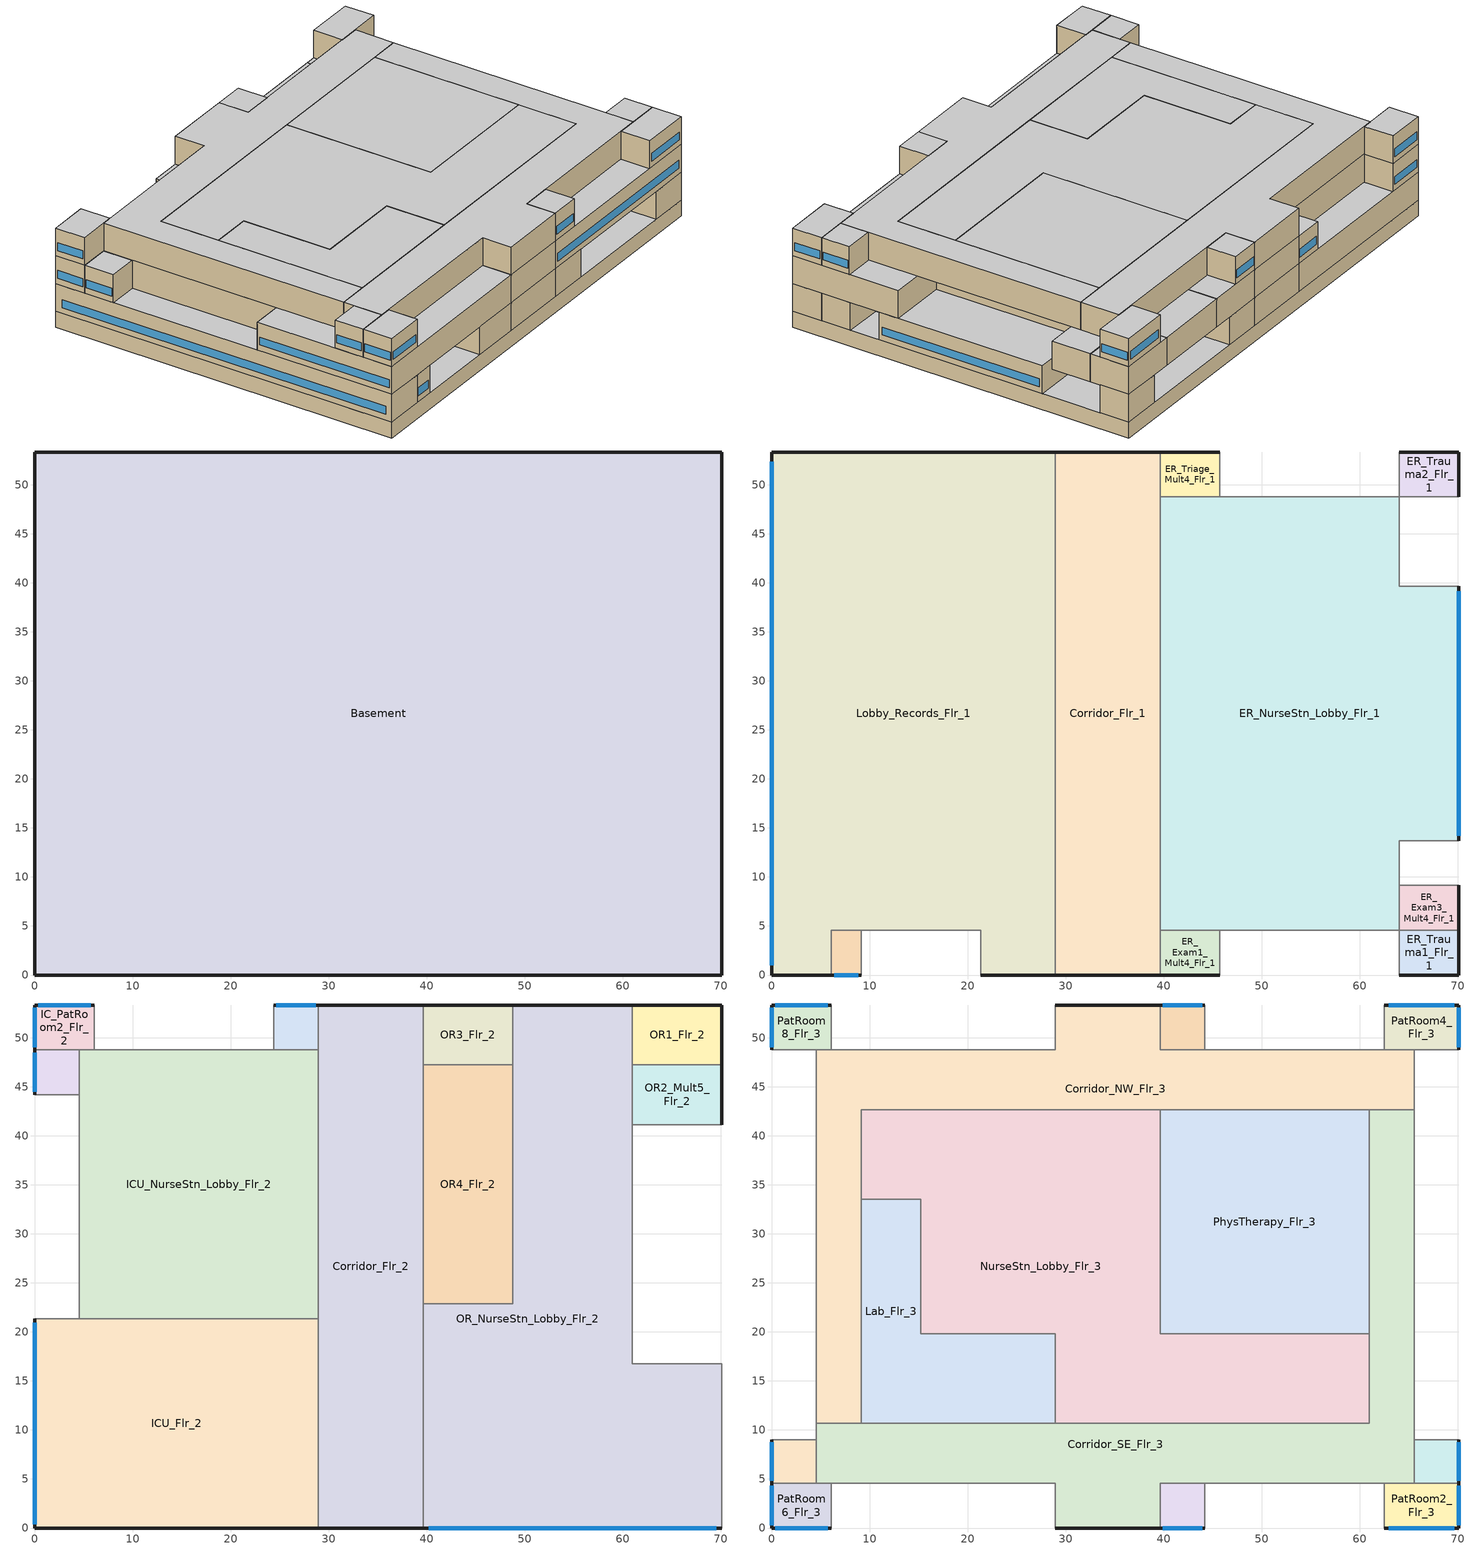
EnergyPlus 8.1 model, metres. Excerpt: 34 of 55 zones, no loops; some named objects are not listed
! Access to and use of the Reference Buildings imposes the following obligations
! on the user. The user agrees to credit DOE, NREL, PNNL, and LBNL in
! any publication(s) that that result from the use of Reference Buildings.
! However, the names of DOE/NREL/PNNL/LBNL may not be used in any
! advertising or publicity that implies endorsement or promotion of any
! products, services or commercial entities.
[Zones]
Basement
 floor ground (ext-slab): 70.1,53.34 70.1,0 0,0 0,53.34 z-2.44
 wall ground (Underground Wall Non-res): 70.1,0 70.1,53.34 0,53.34 0,0 70.1,0 z-2.44:0
 ceiling adiabatic (INT-FLOOR-UNDERSIDE): 0,0 70.1,0 70.1,53.34 0,53.34 z0
Corridor_Flr_1
 floor adiabatic (INT-FLOOR-TOPSIDE): 39.62,53.34 39.62,0 28.96,0 28.96,53.34 z0
 wall outside (Mass Non-res Ext Wall): 39.62,53.34 28.96,53.34 / 28.96,0 39.62,0 z0:4.27
 wall to Lobby_Records_Flr_1 (AIR-WALL): 28.96,53.34 28.96,15.24 z0:4.27
 wall to Lobby_Records_Flr_1 (int-walls): 28.96,15.24 28.96,0 z0:4.27
 wall adiabatic (int-walls): 39.62,0 39.62,53.34 z0:4.27
 ceiling adiabatic (INT-FLOOR-UNDERSIDE): 28.96,53.34 28.96,0 39.62,0 39.62,53.34 z4.27
ER_Exam1_Mult4_Flr_1
 floor adiabatic (INT-FLOOR-TOPSIDE): 45.72,4.57 45.72,0 39.62,0 39.62,4.57 z0
 wall outside (Mass Non-res Ext Wall): 39.62,0 45.72,0 z0:4.27
 wall adiabatic (int-walls): 45.72,0 45.72,4.57 39.62,4.57 39.62,0 z0:4.27
 ceiling adiabatic (INT-FLOOR-UNDERSIDE): 39.62,4.57 39.62,0 45.72,0 45.72,4.57 z4.27
ER_Trauma1_Flr_1
 floor adiabatic (INT-FLOOR-TOPSIDE): 70.1,4.57 70.1,0 64.01,0 64.01,4.57 z0
 wall outside (Mass Non-res Ext Wall): 64.01,0 70.1,0 70.1,4.57 z0:4.27
 wall adiabatic (int-walls): 70.1,4.57 64.01,4.57 64.01,0 z0:4.27
 ceiling adiabatic (INT-FLOOR-UNDERSIDE): 64.01,4.57 64.01,0 70.1,0 70.1,4.57 z4.27
ER_Exam3_Mult4_Flr_1
 floor adiabatic (INT-FLOOR-TOPSIDE): 70.1,9.14 70.1,4.57 64.01,4.57 64.01,9.14 z0
 wall outside (Mass Non-res Ext Wall): 70.1,4.57 70.1,9.14 z0:4.27
 wall adiabatic (int-walls): 70.1,9.14 64.01,9.14 64.01,4.57 70.1,4.57 z0:4.27
 ceiling adiabatic (INT-FLOOR-UNDERSIDE): 64.01,9.14 64.01,4.57 70.1,4.57 70.1,9.14 z4.27
ER_Trauma2_Flr_1
 floor adiabatic (INT-FLOOR-TOPSIDE): 70.1,53.34 70.1,48.77 64.01,48.77 64.01,53.34 z0
 wall outside (Mass Non-res Ext Wall): 70.1,48.77 70.1,53.34 64.01,53.34 z0:4.27
 wall adiabatic (int-walls): 64.01,53.34 64.01,48.77 70.1,48.77 z0:4.27
 ceiling adiabatic (INT-FLOOR-UNDERSIDE): 64.01,53.34 64.01,48.77 70.1,48.77 70.1,53.34 z4.27
ER_Triage_Mult4_Flr_1
 floor adiabatic (INT-FLOOR-TOPSIDE): 45.72,53.34 45.72,48.77 39.62,48.77 39.62,53.34 z0
 wall outside (Mass Non-res Ext Wall): 45.72,53.34 39.62,53.34 z0:4.27
 wall adiabatic (int-walls): 39.62,53.34 39.62,48.77 45.72,48.77 45.72,53.34 z0:4.27
 ceiling adiabatic (INT-FLOOR-UNDERSIDE): 39.62,53.34 39.62,48.77 45.72,48.77 45.72,53.34 z4.27
ER_NurseStn_Lobby_Flr_1
 floor adiabatic (INT-FLOOR-TOPSIDE): 39.62,4.57 39.62,48.77 64.01,48.77 64.01,39.62 70.1,39.62 70.1,13.72 64.01,13.72 64.01,4.57 z0
 wall outside (Mass Non-res Ext Wall): 70.1,13.72 70.1,39.62 z0:4.27
 wall adiabatic (int-walls): 70.1,39.62 64.01,39.62 64.01,48.77 39.62,48.77 39.62,4.57 64.01,4.57 64.01,13.72 70.1,13.72 z0:4.27
 window (Window Non-res Fixed): 70.1,14.2 70.1,39.14 z0.91:2.13
 ceiling adiabatic (INT-FLOOR-UNDERSIDE): 39.62,4.57 64.01,4.57 64.01,13.72 70.1,13.72 70.1,39.62 64.01,39.62 64.01,48.77 39.62,48.77 z4.27
Lobby_Records_Flr_1
 floor adiabatic (INT-FLOOR-TOPSIDE): 0,0 0,53.34 28.96,53.34 28.96,0 21.34,0 21.34,4.57 6.1,4.57 6.1,0 z0
 wall outside (Mass Non-res Ext Wall): 21.34,0 28.96,0 / 28.96,53.34 0,53.34 0,0 6.1,0 z0:4.27
 wall adiabatic (int-walls): 6.1,0 6.1,4.57 21.34,4.57 21.34,0 z0:4.27
 window (Window Non-res Fixed): 0,52.34 0,1 z0.91:2.13
 ceiling adiabatic (INT-FLOOR-UNDERSIDE): 0,0 6.1,0 6.1,4.57 21.34,4.57 21.34,0 28.96,0 28.96,53.34 0,53.34 z4.27
Office1_Mult4_Flr_1
 floor adiabatic (INT-FLOOR-TOPSIDE): 9.14,4.57 9.14,0 6.1,0 6.1,4.57 z0
 wall outside (Mass Non-res Ext Wall): 6.1,0 9.14,0 z0:4.27
 wall adiabatic (int-walls): 9.14,0 9.14,4.57 6.1,4.57 6.1,0 z0:4.27
 window (Window Non-res Fixed): 6.41,0 8.84,0 z0.91:2.13
 ceiling adiabatic (INT-FLOOR-UNDERSIDE): 6.1,4.57 6.1,0 9.14,0 9.14,4.57 z4.27
Corridor_Flr_2
 floor adiabatic (INT-FLOOR-TOPSIDE): 39.62,53.34 39.62,0 28.96,0 28.96,53.34 z4.27
 wall outside (Mass Non-res Ext Wall): 39.62,53.34 28.96,53.34 / 28.96,0 39.62,0 z4.27:8.54
 wall adiabatic (int-walls): 39.62,0 39.62,53.34 / 28.96,53.34 28.96,0 z4.27:8.54
 ceiling adiabatic (INT-FLOOR-UNDERSIDE): 28.96,53.34 28.96,0 39.62,0 39.62,53.34 z8.54
ICU_Flr_2
 floor adiabatic (INT-FLOOR-TOPSIDE): 28.96,21.34 28.96,0 0,0 0,21.34 z4.27
 wall outside (Mass Non-res Ext Wall): 0,21.34 0,0 28.96,0 z4.27:8.54
 wall adiabatic (int-walls): 28.96,0 28.96,21.34 0,21.34 z4.27:8.54
 window (Window Non-res Fixed): 0,20.94 0,0.4 z5.18:6.4
 ceiling adiabatic (INT-FLOOR-UNDERSIDE): 0,21.34 0,0 28.96,0 28.96,21.34 z8.54
ICU_NurseStn_Lobby_Flr_2
 floor adiabatic (INT-FLOOR-TOPSIDE): 4.57,21.34 4.57,48.77 28.96,48.77 28.96,21.34 z4.27
 wall adiabatic (int-walls): 28.96,21.34 28.96,48.77 4.57,48.77 4.57,21.34 28.96,21.34 z4.27:8.54
 ceiling adiabatic (INT-FLOOR-UNDERSIDE): 4.57,21.34 28.96,21.34 28.96,48.77 4.57,48.77 z8.54
IC_PatRoom1_Mult5_Flr_2
 floor adiabatic (INT-FLOOR-TOPSIDE): 28.96,53.34 28.96,48.77 24.38,48.77 24.38,53.34 z4.27
 wall outside (Mass Non-res Ext Wall): 28.96,53.34 24.38,53.34 z4.27:8.54
 wall adiabatic (int-walls): 24.38,53.34 24.38,48.77 28.96,48.77 28.96,53.34 z4.27:8.54
 window (Window Non-res Fixed): 28.68,53.34 24.66,53.34 z5.18:6.4
 ceiling adiabatic (INT-FLOOR-UNDERSIDE): 24.38,53.34 24.38,48.77 28.96,48.77 28.96,53.34 z8.54
IC_PatRoom2_Flr_2
 floor adiabatic (INT-FLOOR-TOPSIDE): 6.1,53.34 6.1,48.77 0,48.77 0,53.34 z4.27
 wall outside (Mass Non-res Ext Wall): 6.1,53.34 0,53.34 0,48.77 z4.27:8.54
 wall adiabatic (int-walls): 0,48.77 6.1,48.77 6.1,53.34 z4.27:8.54
 window (Window Non-res Fixed): 5.73,53.34 0.37,53.34 / 0,53.07 0,49.04 z5.18:6.4
 ceiling adiabatic (INT-FLOOR-UNDERSIDE): 0,53.34 0,48.77 6.1,48.77 6.1,53.34 z8.54
IC_PatRoom3_Mult6_Flr_2
 floor adiabatic (INT-FLOOR-TOPSIDE): 4.57,48.77 4.57,44.2 0,44.2 0,48.77 z4.27
 wall outside (Mass Non-res Ext Wall): 0,48.77 0,44.2 z4.27:8.54
 wall adiabatic (int-walls): 0,44.2 4.57,44.2 4.57,48.77 0,48.77 z4.27:8.54
 window (Window Non-res Fixed): 0,48.49 0,44.47 z5.18:6.4
 ceiling adiabatic (INT-FLOOR-UNDERSIDE): 0,48.77 0,44.2 4.57,44.2 4.57,48.77 z8.54
OR1_Flr_2
 floor adiabatic (INT-FLOOR-TOPSIDE): 70.1,53.34 70.1,47.24 60.96,47.24 60.96,53.34 z4.27
 wall outside (Mass Non-res Ext Wall): 70.1,47.24 70.1,53.34 60.96,53.34 z4.27:8.54
 wall adiabatic (int-walls): 60.96,53.34 60.96,47.24 70.1,47.24 z4.27:8.54
 ceiling adiabatic (INT-FLOOR-UNDERSIDE): 60.96,53.34 60.96,47.24 70.1,47.24 70.1,53.34 z8.54
OR2_Mult5_Flr_2
 floor adiabatic (INT-FLOOR-TOPSIDE): 70.1,47.24 70.1,41.15 60.96,41.15 60.96,47.24 z4.27
 wall outside (Mass Non-res Ext Wall): 70.1,41.15 70.1,47.24 z4.27:8.54
 wall adiabatic (int-walls): 70.1,47.24 60.96,47.24 60.96,41.15 70.1,41.15 z4.27:8.54
 ceiling adiabatic (INT-FLOOR-UNDERSIDE): 60.96,47.24 60.96,41.15 70.1,41.15 70.1,47.24 z8.54
OR3_Flr_2
 floor adiabatic (INT-FLOOR-TOPSIDE): 48.77,53.34 48.77,47.24 39.62,47.24 39.62,53.34 z4.27
 wall outside (Mass Non-res Ext Wall): 48.77,53.34 39.62,53.34 z4.27:8.54
 wall adiabatic (int-walls): 39.62,53.34 39.62,47.24 48.77,47.24 48.77,53.34 z4.27:8.54
 ceiling adiabatic (INT-FLOOR-UNDERSIDE): 39.62,53.34 39.62,47.24 48.77,47.24 48.77,53.34 z8.54
OR4_Flr_2
 floor adiabatic (INT-FLOOR-TOPSIDE): 48.77,47.24 48.77,22.86 39.62,22.86 39.62,47.24 z4.27
 wall adiabatic (int-walls): 48.77,22.86 48.77,47.24 39.62,47.24 39.62,22.86 48.77,22.86 z4.27:8.54
 ceiling adiabatic (INT-FLOOR-UNDERSIDE): 39.62,47.24 39.62,22.86 48.77,22.86 48.77,47.24 z8.54
OR_NurseStn_Lobby_Flr_2
 floor adiabatic (INT-FLOOR-TOPSIDE): 39.62,0 39.62,22.86 48.77,22.86 48.77,53.34 60.96,53.34 60.96,16.76 70.1,16.76 70.1,0 z4.27
 wall outside (Mass Non-res Ext Wall): 60.96,53.34 48.77,53.34 / 39.62,0 70.1,0 z4.27:8.54
 wall adiabatic (int-walls): 70.1,0 70.1,16.76 60.96,16.76 60.96,53.34 / 48.77,53.34 48.77,22.86 39.62,22.86 39.62,0 z4.27:8.54
 window (Window Non-res Fixed): 40.2,0 69.53,0 z5.18:6.4
 ceiling adiabatic (INT-FLOOR-UNDERSIDE): 39.62,0 70.1,0 70.1,16.76 60.96,16.76 60.96,53.34 48.77,53.34 48.77,22.86 39.62,22.86 z8.54
Corridor_NW_Flr_3
 floor adiabatic (INT-FLOOR-TOPSIDE): 4.57,10.67 4.57,48.77 28.96,48.77 28.96,53.34 39.62,53.34 39.62,48.77 65.53,48.77 65.53,42.67 9.14,42.67 9.14,10.67 z8.54
 wall outside (Mass Non-res Ext Wall): 39.62,53.34 28.96,53.34 z8.54:12.8
 wall to NurseStn_Lobby_Flr_3 (AIR-WALL): 9.14,33.58 9.14,42.67 39.62,42.67 z8.54:12.8
 wall adiabatic (int-walls): 28.96,53.34 28.96,48.77 4.57,48.77 4.57,10.67 / 65.53,42.67 65.53,48.77 39.62,48.77 39.62,53.34 z8.54:12.8
 wall to PhysTherapy_Flr_3 (int-walls): 39.62,42.67 60.96,42.67 z8.54:12.8
 wall to Lab_Flr_3 (int-walls): 9.14,10.67 9.14,33.58 z8.54:12.8
 wall to Corridor_SE_Flr_3 (AIR-WALL): 60.96,42.67 65.53,42.67 / 4.57,10.67 9.14,10.67 z8.54:12.8
 ceiling adiabatic (INT-FLOOR-UNDERSIDE): 4.57,10.67 9.14,10.67 9.14,42.67 65.53,42.67 65.53,48.77 39.62,48.77 39.62,53.34 28.96,53.34 28.96,48.77 4.57,48.77 z12.8
Corridor_SE_Flr_3
 floor adiabatic (INT-FLOOR-TOPSIDE): 4.57,4.57 4.57,10.67 60.96,10.67 60.96,42.67 65.53,42.67 65.53,4.57 39.62,4.57 39.62,0 28.96,0 28.96,4.57 z8.54
 wall outside (Mass Non-res Ext Wall): 28.96,0 39.62,0 z8.54:12.8
 wall adiabatic (int-walls): 39.62,0 39.62,4.57 65.53,4.57 65.53,42.67 / 4.57,10.67 4.57,4.57 28.96,4.57 28.96,0 z8.54:12.8
 wall to NurseStn_Lobby_Flr_3 (AIR-WALL): 60.96,19.81 60.96,10.67 28.96,10.67 z8.54:12.8
 wall to PhysTherapy_Flr_3 (int-walls): 60.96,42.67 60.96,19.81 z8.54:12.8
 wall to Lab_Flr_3 (int-walls): 28.96,10.67 9.14,10.67 z8.54:12.8
 ceiling adiabatic (INT-FLOOR-UNDERSIDE): 4.57,4.57 28.96,4.57 28.96,0 39.62,0 39.62,4.57 65.53,4.57 65.53,42.67 60.96,42.67 60.96,10.67 4.57,10.67 z12.8
Lab_Flr_3
 floor adiabatic (INT-FLOOR-TOPSIDE): 9.14,33.53 15.24,33.53 15.24,19.81 28.96,19.81 28.96,10.67 9.14,10.67 z8.54
 wall to NurseStn_Lobby_Flr_3 (int-walls): 28.96,10.67 28.96,19.81 15.24,19.81 15.24,33.53 9.14,33.53 z8.54:12.8
 ceiling adiabatic (INT-FLOOR-UNDERSIDE): 9.14,33.53 9.14,10.67 28.96,10.67 28.96,19.81 15.24,19.81 15.24,33.53 z12.8
NurseStn_Lobby_Flr_3
 floor adiabatic (INT-FLOOR-TOPSIDE): 9.14,42.67 39.62,42.67 39.62,19.81 60.96,19.81 60.96,10.67 28.96,10.67 28.96,19.81 15.24,19.81 15.24,33.53 9.14,33.53 z8.54
 wall to PhysTherapy_Flr_3 (int-walls): 60.96,19.81 39.62,19.81 39.62,42.67 z8.54:12.8
 ceiling adiabatic (INT-FLOOR-UNDERSIDE): 9.14,42.67 9.14,33.53 15.24,33.53 15.24,19.81 28.96,19.81 28.96,10.67 60.96,10.67 60.96,19.81 39.62,19.81 39.62,42.67 z12.8
PatRoom1_Mult10_Flr_3
 floor adiabatic (INT-FLOOR-TOPSIDE): 44.2,4.57 44.2,0 39.62,0 39.62,4.57 z8.54
 wall outside (Mass Non-res Ext Wall): 39.62,0 44.2,0 z8.54:12.8
 wall adiabatic (int-walls): 44.2,0 44.2,4.57 39.62,4.57 39.62,0 z8.54:12.8
 window (Window Res Fixed): 39.9,0 43.92,0 z9.45:10.67
 ceiling adiabatic (INT-FLOOR-UNDERSIDE): 39.62,4.57 39.62,0 44.2,0 44.2,4.57 z12.8
PatRoom2_Flr_3
 floor adiabatic (INT-FLOOR-TOPSIDE): 70.1,4.57 70.1,0 62.48,0 62.48,4.57 z8.54
 wall outside (Mass Non-res Ext Wall): 62.48,0 70.1,0 70.1,4.57 z8.54:12.8
 wall adiabatic (int-walls): 70.1,4.57 62.48,4.57 62.48,0 z8.54:12.8
 window (Window Res Fixed): 70.1,0.27 70.1,4.3 / 62.94,0 69.65,0 z9.45:10.67
 ceiling adiabatic (INT-FLOOR-UNDERSIDE): 62.48,4.57 62.48,0 70.1,0 70.1,4.57 z12.8
PatRoom3_Mult10_Flr_3
 floor adiabatic (INT-FLOOR-TOPSIDE): 70.1,8.99 70.1,4.57 65.53,4.57 65.53,8.99 z8.54
 wall outside (Mass Non-res Ext Wall): 70.1,4.57 70.1,8.99 z8.54:12.8
 wall adiabatic (int-walls): 70.1,8.99 65.53,8.99 65.53,4.57 70.1,4.57 z8.54:12.8
 window (Window Res Fixed): 70.1,4.84 70.1,8.73 z9.45:10.67
 ceiling adiabatic (INT-FLOOR-UNDERSIDE): 65.53,8.99 65.53,4.57 70.1,4.57 70.1,8.99 z12.8
PatRoom4_Flr_3
 floor adiabatic (INT-FLOOR-TOPSIDE): 70.1,53.34 70.1,48.77 62.48,48.77 62.48,53.34 z8.54
 wall outside (Mass Non-res Ext Wall): 70.1,48.77 70.1,53.34 62.48,53.34 z8.54:12.8
 wall adiabatic (int-walls): 62.48,53.34 62.48,48.77 70.1,48.77 z8.54:12.8
 window (Window Res Fixed): 70.1,49.04 70.1,53.07 / 69.65,53.34 62.94,53.34 z9.45:10.67
 ceiling adiabatic (INT-FLOOR-UNDERSIDE): 62.48,53.34 62.48,48.77 70.1,48.77 70.1,53.34 z12.8
PatRoom5_Mult10_Flr_3
 floor adiabatic (INT-FLOOR-TOPSIDE): 44.2,53.34 44.2,48.77 39.62,48.77 39.62,53.34 z8.54
 wall outside (Mass Non-res Ext Wall): 44.2,53.34 39.62,53.34 z8.54:12.8
 wall adiabatic (int-walls): 39.62,53.34 39.62,48.77 44.2,48.77 44.2,53.34 z8.54:12.8
 window (Window Res Fixed): 43.92,53.34 39.9,53.34 z9.45:10.67
 ceiling adiabatic (INT-FLOOR-UNDERSIDE): 39.62,53.34 39.62,48.77 44.2,48.77 44.2,53.34 z12.8
PatRoom6_Flr_3
 floor adiabatic (INT-FLOOR-TOPSIDE): 6.1,4.57 6.1,0 0,0 0,4.57 z8.54
 wall outside (Mass Non-res Ext Wall): 0,4.57 0,0 6.1,0 z8.54:12.8
 wall adiabatic (int-walls): 6.1,0 6.1,4.57 0,4.57 z8.54:12.8
 window (Window Res Fixed): 0.37,0 5.73,0 / 0,4.3 0,0.27 z9.45:10.67
 ceiling adiabatic (INT-FLOOR-UNDERSIDE): 0,4.57 0,0 6.1,0 6.1,4.57 z12.8
PatRoom7_Mult10_Flr_3
 floor adiabatic (INT-FLOOR-TOPSIDE): 4.57,8.99 4.57,4.57 0,4.57 0,8.99 z8.54
 wall outside (Mass Non-res Ext Wall): 0,8.99 0,4.57 z8.54:12.8
 wall adiabatic (int-walls): 0,4.57 4.57,4.57 4.57,8.99 0,8.99 z8.54:12.8
 window (Window Res Fixed): 0,8.73 0,4.84 z9.45:10.67
 ceiling adiabatic (INT-FLOOR-UNDERSIDE): 0,8.99 0,4.57 4.57,4.57 4.57,8.99 z12.8
PatRoom8_Flr_3
 floor adiabatic (INT-FLOOR-TOPSIDE): 6.1,53.34 6.1,48.77 0,48.77 0,53.34 z8.54
 wall outside (Mass Non-res Ext Wall): 6.1,53.34 0,53.34 0,48.77 z8.54:12.8
 wall adiabatic (int-walls): 0,48.77 6.1,48.77 6.1,53.34 z8.54:12.8
 window (Window Res Fixed): 5.73,53.34 0.37,53.34 / 0,53.07 0,49.04 z9.45:10.67
 ceiling adiabatic (INT-FLOOR-UNDERSIDE): 0,53.34 0,48.77 6.1,48.77 6.1,53.34 z12.8
PhysTherapy_Flr_3
 floor adiabatic (INT-FLOOR-TOPSIDE): 60.96,42.67 60.96,19.81 39.62,19.81 39.62,42.67 z8.54
 ceiling adiabatic (INT-FLOOR-UNDERSIDE): 39.62,42.67 39.62,19.81 60.96,19.81 60.96,42.67 z12.8
[Building]
Ref Bldg Hospital New2004_v1.3_5.0: North Axis {deg}=0; Terrain=City; Loads Convergence Tolerance Value=0.04; Temperature Convergence Tolerance Value {deltaC}=0.2; Solar Distribution=FullInteriorAndExterior; Maximum Number of Warmup Days=25; Minimum Number of Warmup Days=6
[Site:Location]
USA IL-CHICAGO-OHARE: Latitude {deg}=41.77; Longitude {deg}=-87.75; Time Zone {hr}=-6; Elevation {m}=190
[SizingPeriod:DesignDay] Day of Month=21; Humidity Condition Type=Wetbulb; Barometric Pressure {Pa}=99063; Rain Indicator=No; Snow Indicator=No; Daylight Saving Time Indicator=No; Solar Model Indicator=ASHRAEClearSky
Name | Month | Day Type | Maximum Dry-Bulb Temperature {C} | Daily Dry-Bulb Temperature Range {deltaC} | Wetbulb or DewPoint at Maximum Dry-Bulb {C} | Wind Speed {m/s} | Wind Direction {deg} | Sky Clearness
CHICAGO Ann Htg 99.6% Condns DB | 1 | WinterDesignDay | -20.6 | 0 | -20.6 | 4.9 | 270 | 0
CHICAGO Ann Clg .4% Condns WB=>MDB | 7 | SummerDesignDay | 31.2 | 10.7 | 25.5 | 5.3 | 230 | 1
[Site:WaterMainsTemperature]
Calculation Method=CORRELATION; Annual Average Outdoor Air Temperature {C}=9.69; Maximum Difference In Monthly Average Outdoor Air Temperatures {deltaC}=28.1
[Site:GroundTemperature:BuildingSurface]
19.527, 19.502, 19.536, 19.598, 20.002, 21.64, 22.225, 22.375, 21.449, 20.121, 19.802, 19.633
[Construction]
Mass Non-res Ext Wall: 1IN Stucco, 8IN Concrete HW, Mass NonRes Wall Insulation, 1/2IN Gypsum
ext-slab: HW CONCRETE
int-walls: 1/2IN Gypsum, 1/2IN Gypsum
INT-FLOOR-TOPSIDE: MAT-CC05 4 HW CONCRETE, CP02 CARPET PAD
INT-FLOOR-UNDERSIDE: CP02 CARPET PAD, MAT-CC05 4 HW CONCRETE
Underground Wall Non-res: 8IN Concrete HW, UGWall NonRes Insulation
Window Non-res Fixed: NonRes Fixed Assembly Window
Window Res Fixed: Res Fixed Assembly Window
AIR-WALL: MAT-AIR-WALL
InteriorFurnishings: Std Wood 6inch
[Material] Thermal Absorptance=0.9
Name | Roughness | Thickness {m} | Conductivity {W/m-K} | Density {kg/m3} | Specific Heat {J/kg-K} | Solar Absorptance | Visible Absorptance
Mass NonRes Wall Insulation | MediumRough | 0.0495495 | 0.049 | 265 | 836.8 | 0.7 | 0.7
UGWall NonRes Insulation | MediumRough | 0.0001 | 0.049 | 265 | 836.8 | 0.7 | 0.7
Std Wood 6inch | MediumSmooth | 0.15 | 0.12 | 540 | 1210 | 0.7 | 0.7
1/2IN Gypsum | Smooth | 0.0127 | 0.16 | 784.9 | 830 | 0.92 | 0.92
1IN Stucco | Smooth | 0.0253 | 0.6918 | 1858 | 837 | 0.92 | 0.92
8IN CONCRETE HW | Rough | 0.2032 | 1.311 | 2240 | 836.8 | 0.7 | 0.7
HW CONCRETE; MAT-CC05 4 HW CONCRETE | Rough | 0.1016 | 1.311 | 2240 | 836.8 | 0.7 | 0.7
[WindowMaterial:SimpleGlazingSystem] U-Factor {W/m2-K}=3.23646; Solar Heat Gain Coefficient=0.39
NonRes Fixed Assembly Window; Res Fixed Assembly Window
[Material:NoMass] Thermal Absorptance=0.9; Solar Absorptance=0.7
Name | Roughness | Thermal Resistance {m2-K/W} | Visible Absorptance
CP02 CARPET PAD | VeryRough | 0.2165 | 0.8
MAT-AIR-WALL | Rough | 0.207949
[Zone] Type=1; Floor Area {m2}=autocalculate; Part of Total Floor Area=Yes
Name | Multiplier
Basement; Corridor_Flr_1; Corridor_Flr_2; Corridor_NW_Flr_3; Corridor_SE_Flr_3; ER_NurseStn_Lobby_Flr_1; ER_Trauma1_Flr_1; ER_Trauma2_Flr_1; ICU_Flr_2; ICU_NurseStn_Lobby_Flr_2; IC_PatRoom2_Flr_2; Lab_Flr_3; Lobby_Records_Flr_1; NurseStn_Lobby_Flr_3; OR1_Flr_2; OR3_Flr_2; OR4_Flr_2; OR_NurseStn_Lobby_Flr_2; PatRoom2_Flr_3; PatRoom4_Flr_3; PatRoom6_Flr_3; PatRoom8_Flr_3; PhysTherapy_Flr_3 | 1
ER_Exam1_Mult4_Flr_1; ER_Exam3_Mult4_Flr_1; ER_Triage_Mult4_Flr_1; Office1_Mult4_Flr_1 | 4
IC_PatRoom1_Mult5_Flr_2; OR2_Mult5_Flr_2 | 5
IC_PatRoom3_Mult6_Flr_2 | 6
PatRoom1_Mult10_Flr_3; PatRoom3_Mult10_Flr_3; PatRoom5_Mult10_Flr_3; PatRoom7_Mult10_Flr_3 | 10
[People] Number of People Calculation Method=Area/Person; Fraction Radiant=0.3; Sensible Heat Fraction=AUTOCALCULATE; Activity Level Schedule=ACTIVITY_SCH; Enable ASHRAE 55 Comfort Warnings=No; Mean Radiant Temperature Calculation Type=ZoneAveraged; Work Efficiency Schedule=WORK_EFF_SCH; Clothing Insulation Calculation Method=ClothingInsulationSchedule; Clothing Insulation Schedule=CLOTHING_SCH; Air Velocity Schedule=AIR_VELO_SCH; Thermal Comfort Model 1 Type=FANGER
Name | Zone or ZoneList | Number of People Schedule | Zone Floor Area per Person {m2/person}
Basement People | Basement | ADMIN_OCC_SCH | 37.1747
Corridor_Flr_1 People | Corridor_Flr_1 | ADMIN_OCC_SCH | 92.5926
Corridor_Flr_2 People | Corridor_Flr_2 | ADMIN_OCC_SCH | 92.5926
Corridor_NW_Flr_3 People | Corridor_NW_Flr_3 | ADMIN_OCC_SCH | 92.5926
Corridor_SE_Flr_3 People | Corridor_SE_Flr_3 | ADMIN_OCC_SCH | 92.5926
ER_Exam1_Mult4_Flr_1 People | ER_Exam1_Mult4_Flr_1 | CRITICAL_OCC_SCH | 4.6512
ER_Exam3_Mult4_Flr_1 People | ER_Exam3_Mult4_Flr_1 | CRITICAL_OCC_SCH | 4.6512
ER_NurseStn_Lobby_Flr_1 People | ER_NurseStn_Lobby_Flr_1 | ADMIN_OCC_SCH | 69.9301
ER_Trauma1_Flr_1 People | ER_Trauma1_Flr_1 | CRITICAL_OCC_SCH | 4.6512
ER_Trauma2_Flr_1 People | ER_Trauma2_Flr_1 | CRITICAL_OCC_SCH | 4.6512
ER_Triage_Mult4_Flr_1 People | ER_Triage_Mult4_Flr_1 | CRITICAL_OCC_SCH | 4.6512
ICU_Flr_2 People | ICU_Flr_2 | CRITICAL_OCC_SCH | 18.5874
ICU_NurseStn_Lobby_Flr_2 People | ICU_NurseStn_Lobby_Flr_2 | ADMIN_OCC_SCH | 69.9301
IC_PatRoom1_Mult5_Flr_2 People | IC_PatRoom1_Mult5_Flr_2 | CRITICAL_OCC_SCH | 18.5874
IC_PatRoom2_Flr_2 People | IC_PatRoom2_Flr_2 | CRITICAL_OCC_SCH | 18.5874
IC_PatRoom3_Mult6_Flr_2 People | IC_PatRoom3_Mult6_Flr_2 | CRITICAL_OCC_SCH | 18.5874
Lab_Flr_3 People | Lab_Flr_3 | ADMIN_OCC_SCH | 18.5874
Lobby_Records_Flr_1 People | Lobby_Records_Flr_1 | ADMIN_OCC_SCH | 69.9301
NurseStn_Lobby_Flr_3 People | NurseStn_Lobby_Flr_3 | ADMIN_OCC_SCH | 69.9301
OR1_Flr_2 People | OR1_Flr_2 | CRITICAL_OCC_SCH | 18.5874
OR2_Mult5_Flr_2 People | OR2_Mult5_Flr_2 | CRITICAL_OCC_SCH | 18.5874
OR3_Flr_2 People | OR3_Flr_2 | CRITICAL_OCC_SCH | 18.5874
OR4_Flr_2 People | OR4_Flr_2 | CRITICAL_OCC_SCH | 18.5874
OR_NurseStn_Lobby_Flr_2 People | OR_NurseStn_Lobby_Flr_2 | ADMIN_OCC_SCH | 69.9301
Office1_Mult4_Flr_1 People | Office1_Mult4_Flr_1 | ADMIN_OCC_SCH | 13.2802
PatRoom1_Mult10_Flr_3 People | PatRoom1_Mult10_Flr_3 | CRITICAL_OCC_SCH | 18.5874
PatRoom2_Flr_3 People | PatRoom2_Flr_3 | CRITICAL_OCC_SCH | 18.5874
PatRoom3_Mult10_Flr_3 People | PatRoom3_Mult10_Flr_3 | CRITICAL_OCC_SCH | 18.5874
PatRoom4_Flr_3 People | PatRoom4_Flr_3 | CRITICAL_OCC_SCH | 18.5874
PatRoom5_Mult10_Flr_3 People | PatRoom5_Mult10_Flr_3 | CRITICAL_OCC_SCH | 18.5874
PatRoom6_Flr_3 People | PatRoom6_Flr_3 | CRITICAL_OCC_SCH | 18.5874
PatRoom7_Mult10_Flr_3 People | PatRoom7_Mult10_Flr_3 | CRITICAL_OCC_SCH | 18.5874
PatRoom8_Flr_3 People | PatRoom8_Flr_3 | CRITICAL_OCC_SCH | 18.5874
PhysTherapy_Flr_3 People | PhysTherapy_Flr_3 | ADMIN_OCC_SCH | 18.5874
[Lights] Design Level Calculation Method=Watts/Area; Return Air Fraction=0; Fraction Radiant=0.7; Fraction Visible=0.2; Fraction Replaceable=1; Return Air Fraction Calculated from Plenum Temperature=No
Name | Zone or ZoneList | Schedule | Watts per Zone Floor Area {W/m2}
Basement_Lights | Basement | ADMIN_LIGHT_SCH | 11.84
Corridor_Flr_1_Lights | Corridor_Flr_1 | ADMIN_LIGHT_SCH | 10.76
Corridor_Flr_2_Lights | Corridor_Flr_2 | ADMIN_LIGHT_SCH | 10.76
Corridor_NW_Flr_3_Lights | Corridor_NW_Flr_3 | ADMIN_LIGHT_SCH | 10.76
Corridor_SE_Flr_3_Lights | Corridor_SE_Flr_3 | ADMIN_LIGHT_SCH | 10.76
ER_Exam1_Mult4_Flr_1_Lights | ER_Exam1_Mult4_Flr_1 | CRITICAL_LIGHT_SCH | 29.05
ER_Exam3_Mult4_Flr_1_Lights | ER_Exam3_Mult4_Flr_1 | CRITICAL_LIGHT_SCH | 29.05
ER_NurseStn_Lobby_Flr_1_Lights | ER_NurseStn_Lobby_Flr_1 | ADMIN_LIGHT_SCH | 12.05
ER_Trauma1_Flr_1_Lights | ER_Trauma1_Flr_1 | CRITICAL_LIGHT_SCH | 29.05
ER_Trauma2_Flr_1_Lights | ER_Trauma2_Flr_1 | CRITICAL_LIGHT_SCH | 29.05
ER_Triage_Mult4_Flr_1_Lights | ER_Triage_Mult4_Flr_1 | CRITICAL_LIGHT_SCH | 29.05
ICU_Flr_2_Lights | ICU_Flr_2 | CRITICAL_LIGHT_SCH | 8.61
ICU_NurseStn_Lobby_Flr_2_Lights | ICU_NurseStn_Lobby_Flr_2 | ADMIN_LIGHT_SCH | 12.05
IC_PatRoom1_Mult5_Flr_2_Lights | IC_PatRoom1_Mult5_Flr_2 | CRITICAL_LIGHT_SCH | 8.61
IC_PatRoom2_Flr_2_Lights | IC_PatRoom2_Flr_2 | CRITICAL_LIGHT_SCH | 8.61
IC_PatRoom3_Mult6_Flr_2_Lights | IC_PatRoom3_Mult6_Flr_2 | CRITICAL_LIGHT_SCH | 8.61
Lab_Flr_3_Lights | Lab_Flr_3 | ADMIN_LIGHT_SCH | 15.06
Lobby_Records_Flr_1_Lights | Lobby_Records_Flr_1 | ADMIN_LIGHT_SCH | 15.82
NurseStn_Lobby_Flr_3_Lights | NurseStn_Lobby_Flr_3 | ADMIN_LIGHT_SCH | 12.7
OR1_Flr_2_Lights | OR1_Flr_2 | CRITICAL_LIGHT_SCH | 23.67
OR2_Mult5_Flr_2_Lights | OR2_Mult5_Flr_2 | CRITICAL_LIGHT_SCH | 23.67
OR3_Flr_2_Lights | OR3_Flr_2 | CRITICAL_LIGHT_SCH | 23.67
OR4_Flr_2_Lights | OR4_Flr_2 | CRITICAL_LIGHT_SCH | 23.67
OR_NurseStn_Lobby_Flr_2_Lights | OR_NurseStn_Lobby_Flr_2 | ADMIN_LIGHT_SCH | 12.7
Office1_Mult4_Flr_1_Lights | Office1_Mult4_Flr_1 | ADMIN_LIGHT_SCH | 11.84
PatRoom1_Mult10_Flr_3_Lights | PatRoom1_Mult10_Flr_3 | CRITICAL_LIGHT_SCH | 7.53
PatRoom2_Flr_3_Lights | PatRoom2_Flr_3 | CRITICAL_LIGHT_SCH | 7.53
PatRoom3_Mult10_Flr_3_Lights | PatRoom3_Mult10_Flr_3 | CRITICAL_LIGHT_SCH | 7.53
PatRoom4_Flr_3_Lights | PatRoom4_Flr_3 | CRITICAL_LIGHT_SCH | 7.53
PatRoom5_Mult10_Flr_3_Lights | PatRoom5_Mult10_Flr_3 | CRITICAL_LIGHT_SCH | 7.53
PatRoom6_Flr_3_Lights | PatRoom6_Flr_3 | CRITICAL_LIGHT_SCH | 7.53
PatRoom7_Mult10_Flr_3_Lights | PatRoom7_Mult10_Flr_3 | CRITICAL_LIGHT_SCH | 7.53
PatRoom8_Flr_3_Lights | PatRoom8_Flr_3 | CRITICAL_LIGHT_SCH | 7.53
PhysTherapy_Flr_3_Lights | PhysTherapy_Flr_3 | ADMIN_LIGHT_SCH | 9.68
[ElectricEquipment] Design Level Calculation Method=Watts/Area; Fraction Latent=0; Fraction Radiant=0.5; Fraction Lost=0
Name | Zone or ZoneList | Schedule | Watts per Zone Floor Area {W/m2}
Basement_MiscPlug_Equip | Basement | ADMIN_EQUIP_SCH | 8.07
ER_Exam1_Mult4_Flr_1_MiscPlug_Equip | ER_Exam1_Mult4_Flr_1 | CRITICAL_EQUIP_SCH | 16.04
ER_Exam3_Mult4_Flr_1_MiscPlug_Equip | ER_Exam3_Mult4_Flr_1 | CRITICAL_EQUIP_SCH | 16.04
ER_NurseStn_Lobby_Flr_1_MiscPlug_Equip | ER_NurseStn_Lobby_Flr_1 | ADMIN_EQUIP_SCH | 14.63
ER_Trauma1_Flr_1_MiscPlug_Equip | ER_Trauma1_Flr_1 | CRITICAL_EQUIP_SCH | 43.04
ER_Trauma2_Flr_1_MiscPlug_Equip | ER_Trauma2_Flr_1 | CRITICAL_EQUIP_SCH | 43.04
ER_Triage_Mult4_Flr_1_MiscPlug_Equip | ER_Triage_Mult4_Flr_1 | CRITICAL_EQUIP_SCH | 29.05
ICU_Flr_2_MiscPlug_Equip | ICU_Flr_2 | CRITICAL_EQUIP_SCH | 32.28
ICU_NurseStn_Lobby_Flr_2_MiscPlug_Equip | ICU_NurseStn_Lobby_Flr_2 | ADMIN_EQUIP_SCH | 21.52
IC_PatRoom1_Mult5_Flr_2_MiscPlug_Equip | IC_PatRoom1_Mult5_Flr_2 | CRITICAL_EQUIP_SCH | 32.28
IC_PatRoom2_Flr_2_MiscPlug_Equip | IC_PatRoom2_Flr_2 | CRITICAL_EQUIP_SCH | 32.28
IC_PatRoom3_Mult6_Flr_2_MiscPlug_Equip | IC_PatRoom3_Mult6_Flr_2 | CRITICAL_EQUIP_SCH | 32.28
Lab_Flr_3_MiscPlug_Equip | Lab_Flr_3 | ADMIN_EQUIP_SCH | 43.04
Lobby_Records_Flr_1_MiscPlug_Equip | Lobby_Records_Flr_1 | ADMIN_EQUIP_SCH | 1.08
NurseStn_Lobby_Flr_3_MiscPlug_Equip | NurseStn_Lobby_Flr_3 | ADMIN_EQUIP_SCH | 11.19
OR1_Flr_2_MiscPlug_Equip | OR1_Flr_2 | CRITICAL_EQUIP_SCH | 43.04
OR2_Mult5_Flr_2_MiscPlug_Equip | OR2_Mult5_Flr_2 | CRITICAL_EQUIP_SCH | 43.04
OR3_Flr_2_MiscPlug_Equip | OR3_Flr_2 | CRITICAL_EQUIP_SCH | 43.04
OR4_Flr_2_MiscPlug_Equip | OR4_Flr_2 | CRITICAL_EQUIP_SCH | 43.04
OR_NurseStn_Lobby_Flr_2_MiscPlug_Equip | OR_NurseStn_Lobby_Flr_2 | ADMIN_EQUIP_SCH | 11.19
Office1_Mult4_Flr_1_MiscPlug_Equip | Office1_Mult4_Flr_1 | ADMIN_EQUIP_SCH | 10.76
PatRoom1_Mult10_Flr_3_MiscPlug_Equip | PatRoom1_Mult10_Flr_3 | CRITICAL_EQUIP_SCH | 21.52
PatRoom2_Flr_3_MiscPlug_Equip | PatRoom2_Flr_3 | CRITICAL_EQUIP_SCH | 21.52
PatRoom3_Mult10_Flr_3_MiscPlug_Equip | PatRoom3_Mult10_Flr_3 | CRITICAL_EQUIP_SCH | 21.52
PatRoom4_Flr_3_MiscPlug_Equip | PatRoom4_Flr_3 | CRITICAL_EQUIP_SCH | 21.52
PatRoom5_Mult10_Flr_3_MiscPlug_Equip | PatRoom5_Mult10_Flr_3 | CRITICAL_EQUIP_SCH | 21.52
PatRoom6_Flr_3_MiscPlug_Equip | PatRoom6_Flr_3 | CRITICAL_EQUIP_SCH | 21.52
PatRoom7_Mult10_Flr_3_MiscPlug_Equip | PatRoom7_Mult10_Flr_3 | CRITICAL_EQUIP_SCH | 21.52
PatRoom8_Flr_3_MiscPlug_Equip | PatRoom8_Flr_3 | CRITICAL_EQUIP_SCH | 21.52
PhysTherapy_Flr_3_MiscPlug_Equip | PhysTherapy_Flr_3 | ADMIN_EQUIP_SCH | 16.14
[Exterior:Lights]
Exterior Facade Lighting: Schedule=ALWAYS_ON; Design Level {W}=15409; Control Option=AstronomicalClock
[Exterior:FuelEquipment]
Elevators: Fuel Use Type=Electricity; Schedule=BLDG_ELEVATORS; Design Level {W}=162963
[ZoneInfiltration:DesignFlowRate] Schedule=INFIL_QUARTER_ON_SCH; Design Flow Rate Calculation Method=Flow/ExteriorWallArea; Flow per Exterior Surface Area {m3/s-m2}=0.000302; Constant Term Coefficient=1; Temperature Term Coefficient=0; Velocity Term Coefficient=0; Velocity Squared Term Coefficient=0
Name | Zone or ZoneList
Corridor_Flr_1_Infiltration | Corridor_Flr_1
Corridor_Flr_2_Infiltration | Corridor_Flr_2
Corridor_NW_Flr_3_Infiltration | Corridor_NW_Flr_3
Corridor_SE_Flr_3_Infiltration | Corridor_SE_Flr_3
ER_Exam1_Mult4_Flr_1_Infiltration | ER_Exam1_Mult4_Flr_1
ER_Exam3_Mult4_Flr_1_Infiltration | ER_Exam3_Mult4_Flr_1
ER_NurseStn_Lobby_Flr_1_Infiltration | ER_NurseStn_Lobby_Flr_1
ER_Trauma1_Flr_1_Infiltration | ER_Trauma1_Flr_1
ER_Trauma2_Flr_1_Infiltration | ER_Trauma2_Flr_1
ER_Triage_Mult4_Flr_1_Infiltration | ER_Triage_Mult4_Flr_1
ICU_Flr_2_Infiltration | ICU_Flr_2
IC_PatRoom1_Mult5_Flr_2_Infiltration | IC_PatRoom1_Mult5_Flr_2
IC_PatRoom2_Flr_2_Infiltration | IC_PatRoom2_Flr_2
IC_PatRoom3_Mult6_Flr_2_Infiltration | IC_PatRoom3_Mult6_Flr_2
Lobby_Records_Flr_1_Infiltration | Lobby_Records_Flr_1
OR1_Flr_2_Infiltration | OR1_Flr_2
OR2_Mult5_Flr_2_Infiltration | OR2_Mult5_Flr_2
OR3_Flr_2_Infiltration | OR3_Flr_2
OR_NurseStn_Lobby_Flr_2_Infiltration | OR_NurseStn_Lobby_Flr_2
Office1_Mult4_Flr_1_Infiltration | Office1_Mult4_Flr_1
PatRoom1_Mult10_Flr_3_Infiltration | PatRoom1_Mult10_Flr_3
PatRoom2_Flr_3_Infiltration | PatRoom2_Flr_3
PatRoom3_Mult10_Flr_3_Infiltration | PatRoom3_Mult10_Flr_3
PatRoom4_Flr_3_Infiltration | PatRoom4_Flr_3
PatRoom5_Mult10_Flr_3_Infiltration | PatRoom5_Mult10_Flr_3
PatRoom6_Flr_3_Infiltration | PatRoom6_Flr_3
PatRoom7_Mult10_Flr_3_Infiltration | PatRoom7_Mult10_Flr_3
PatRoom8_Flr_3_Infiltration | PatRoom8_Flr_3
[InternalMass] Construction=InteriorFurnishings
Name | Zone | Surface Area {m2}
Basement Internal Mass | Basement | 7478.69
Corridor_Flr_1 Internal Mass | Corridor_Flr_1 | 1138.06
Corridor_Flr_2 Internal Mass | Corridor_Flr_2 | 1138.06
Corridor_NW_Flr_3 Internal Mass | Corridor_NW_Flr_3 | 1133.42
Corridor_SE_Flr_3 Internal Mass | Corridor_SE_Flr_3 | 1133.42
ER_Exam1_Mult4_Flr_1 Internal Mass | ER_Exam1_Mult4_Flr_1 | 55.7418
ER_Exam3_Mult4_Flr_1 Internal Mass | ER_Exam3_Mult4_Flr_1 | 55.7418
ER_NurseStn_Lobby_Flr_1 Internal Mass | ER_NurseStn_Lobby_Flr_1 | 2471.22
ER_Trauma1_Flr_1 Internal Mass | ER_Trauma1_Flr_1 | 55.7418
ER_Trauma2_Flr_1 Internal Mass | ER_Trauma2_Flr_1 | 55.7418
ER_Triage_Mult4_Flr_1 Internal Mass | ER_Triage_Mult4_Flr_1 | 55.7418
ICU_Flr_2 Internal Mass | ICU_Flr_2 | 1235.93
ICU_NurseStn_Lobby_Flr_2 Internal Mass | ICU_NurseStn_Lobby_Flr_2 | 1337.54
IC_PatRoom1_Mult5_Flr_2 Internal Mass | IC_PatRoom1_Mult5_Flr_2 | 41.8064
IC_PatRoom2_Flr_2 Internal Mass | IC_PatRoom2_Flr_2 | 55.7418
IC_PatRoom3_Mult6_Flr_2 Internal Mass | IC_PatRoom3_Mult6_Flr_2 | 41.8064
Lab_Flr_3 Internal Mass | Lab_Flr_3 | 529.5473
Lobby_Records_Flr_1 Internal Mass | Lobby_Records_Flr_1 | 2949.62
NurseStn_Lobby_Flr_3 Internal Mass | NurseStn_Lobby_Flr_3 | 1811.61
OR1_Flr_2 Internal Mass | OR1_Flr_2 | 111.4836
OR2_Mult5_Flr_2 Internal Mass | OR2_Mult5_Flr_2 | 111.4836
OR3_Flr_2 Internal Mass | OR3_Flr_2 | 111.4836
OR4_Flr_2 Internal Mass | OR4_Flr_2 | 445.9346
OR_NurseStn_Lobby_Flr_2 Internal Mass | OR_NurseStn_Lobby_Flr_2 | 2025.29
Office1_Mult4_Flr_1 Internal Mass | Office1_Mult4_Flr_1 | 27.8709
PatRoom1_Mult10_Flr_3 Internal Mass | PatRoom1_Mult10_Flr_3 | 41.8064
PatRoom2_Flr_3 Internal Mass | PatRoom2_Flr_3 | 69.6773
PatRoom3_Mult10_Flr_3 Internal Mass | PatRoom3_Mult10_Flr_3 | 40.4165
PatRoom4_Flr_3 Internal Mass | PatRoom4_Flr_3 | 69.6773
PatRoom5_Mult10_Flr_3 Internal Mass | PatRoom5_Mult10_Flr_3 | 41.8064
PatRoom6_Flr_3 Internal Mass | PatRoom6_Flr_3 | 55.7418
PatRoom7_Mult10_Flr_3 Internal Mass | PatRoom7_Mult10_Flr_3 | 40.4165
PatRoom8_Flr_3 Internal Mass | PatRoom8_Flr_3 | 55.7418
PhysTherapy_Flr_3 Internal Mass | PhysTherapy_Flr_3 | 975.4819
[AvailabilityManager:NightCycle] Applicability Schedule=ALWAYS_ON; Fan Schedule=HVACOperationSchd; Control Type=CycleOnAny; Thermostat Tolerance {deltaC}=1; Cycling Run Time {s}=1800
CAV_1 Availability Manager; CAV_2 Availability Manager; VAV_1 Availability Manager; VAV_2 Availability Manager
[Sizing:Plant]
TowerWaterSys: Loop Type=CONDENSER; Design Loop Exit Temperature {C}=29.4; Loop Design Temperature Difference {deltaC}=5.6
[CondenserEquipmentOperationSchemes]
TowerWaterSys Loop Operation Scheme List: Control Scheme 1=TowerWaterSys Operation Scheme; Control Scheme 1 Schedule=PlantOnSched
[EnergyManagementSystem:Sensor] Output:Variable=Zone Thermal Comfort Fanger Model PPD
Name | Output:Variable Index Key
ppdCAV1_0 | ER_Exam1_Mult4_Flr_1 People
ppdCAV1_1 | ER_Trauma1_Flr_1 People
ppdCAV1_2 | ER_Exam3_Mult4_Flr_1 People
ppdCAV1_3 | ER_Trauma2_Flr_1 People
ppdCAV1_4 | ER_Triage_Mult4_Flr_1 People
ppdCAV1_5 | IC_Patroom1_Mult5_Flr_2 People
ppdCAV1_6 | Patroom1_Mult10_Flr_3 People
ppdCAV1_7 | Patroom5_Mult10_Flr_3 People
ppdCAV1_8 | Patroom7_Mult10_Flr_3 People
ppdCAV1_9 | Patroom3_Mult10_Flr_4 People
ppdCAV1_10 | Patroom5_Mult10_Flr_4 People
ppdCAV1_11 | Patroom6_Flr_4 People
ppdCAV1_12 | Patroom7_Mult10_Flr_4 People
ppdCAV2_0 | OR1_Flr_2 People
ppdCAV2_1 | OR2_Mult5_Flr_2 People
ppdCAV2_2 | OR3_Flr_2 People
ppdCAV2_3 | OR4_Flr_2 People
ppdCAV2_4 | IC_Patroom2_Flr_2 People
ppdCAV2_5 | Patroom2_Flr_3 People
ppdCAV2_6 | Patroom6_Flr_3 People
ppdCAV2_7 | Patroom8_Flr_3 People
ppdCAV2_8 | Patroom4_Flr_4 People
ppdVAV1_0 | Basement People
ppdVAV1_1 | Office1_Mult4_Flr_1 People
ppdVAV1_2 | Lobby_Records_Flr_1 People
ppdVAV1_3 | Corridor_Flr_1 People
ppdVAV1_4 | ER_Nursestn_Lobby_Flr_1 People
ppdVAV1_5 | IC_Patroom3_Mult6_Flr_2 People
ppdVAV1_6 | ICU_Nursestn_Lobby_Flr_2 People
ppdVAV1_7 | Corridor_Flr_2 People
ppdVAV1_8 | OR_Nursestn_Lobby_Flr_2 People
ppdVAV1_9 | Patroom3_Mult10_Flr_3 People
ppdVAV1_10; ppdVAV2_9 | Lab_Flr_4 People
ppdVAV1_11 | Patroom1_Mult10_Flr_4 People
ppdVAV1_12 | Patroom8_Flr_4 People
ppdVAV2_0 | ICU_Flr_2 People
ppdVAV2_1 | Patroom4_Flr_3 People
ppdVAV2_2 | Phystherapy_Flr_3 People
ppdVAV2_3 | Nursestn_Lobby_Flr_3 People
ppdVAV2_4 | Corridor_SE_Flr_3 People
ppdVAV2_5 | Corridor_NW_Flr_3 People
ppdVAV2_6 | Patroom2_Flr_4 People
ppdVAV2_7 | Radiology_Flr_4 People
ppdVAV2_8 | Nursestn_Lobby_Flr_4 People
ppdVAV2_10 | Corridor_SE_Flr_4 People
ppdVAV2_11 | Corridor_NW_Flr_4 People
ppdVAV2_12 | Dining_Flr_5 People
ppdVAV2_13 | Nursestn_Lobby_Flr_5 People
ppdVAV2_14 | Kitchen_Flr_5 People
ppdVAV2_15 | Office1_Flr_5 People
ppdVAV2_16 | Office2_Mult5_Flr_5 People
ppdVAV2_17 | Office3_Flr_5 People
ppdVAV2_18 | Office4_Mult6_Flr_5 People
ppdVAV2_19 | Corridor_Flr_5 People
[EnergyManagementSystem:ProgramCallingManager]
Comfort Calling Manager: InsideHVACSystemIterationLoop; SetComfortFunction
[EnergyManagementSystem:OutputVariable]
Total Amount of People: TotPeople; Averaged; ZoneTimeStep
Weighted Average Building PPD: OverallComfort; Averaged; ZoneTimeStep
Average Building Temperature: AveTemp; Averaged; ZoneTimeStep
[Schedule:Compact]
ALWAYS_ON; HVACOperationSchd; PlantOnSched: Through: 12/31, For: AllDays, Until: 24:00, 1
ADMIN_EQUIP_SCH: Through: 12/31, For: Weekdays, Until: 04:00, 0.3, Until: 06:00, 0.5, Until: 18:00, 1, Until: 20:00, 0.5, Until: 24:00, 0.3, For: SummerDesignDay, Until: 04:00, 0.3, Until: 06:00, 0.5, Until: 18:00, 1, Until: 20:00, 0.5, Until: 24:00, 0.3, For: WinterDesignDay, Until: 24:00, 0.3, For: Saturday, Until: 07:00, 0.3, Until: 09:00, 0.5, Until: 15:00, 0.8, Until: 20:00, 0.5, Until: 24:00, 0.3, For: AllOtherDays, Until: 08:00, 0.3, Until: 17:00, 0.5, Until: 24:00, 0.3
ADMIN_LIGHT_SCH: Through: 12/31, For: Weekdays, Until: 04:00, 0.1, Until: 06:00, 0.3, Until: 07:00, 0.6, Until: 18:00, 0.9, Until: 20:00, 0.6, Until: 22:00, 0.3, Until: 24:00, 0.1, For: SummerDesignDay, Until: 04:00, 0.1, Until: 06:00, 0.3, Until: 07:00, 0.6, Until: 18:00, 0.9, Until: 20:00, 0.6, Until: 22:00, 0.3, Until: 24:00, 0.1, For: WinterDesignDay, Until: 07:00, 0.1, Until: 09:00, 0.3, Until: 15:00, 0.4, Until: 20:00, 0.3, Until: 24:00, 0.1, For: Saturday, Until: 07:00, 0.1, Until: 09:00, 0.3, Until: 15:00, 0.4, Until: 20:00, 0.3, Until: 24:00, 0.1, For: AllOtherDays, Until: 08:00, 0.05, Until: 17:00, 0.1, Until: 24:00, 0.05
ADMIN_OCC_SCH: Through: 12/31, For: Weekdays, Until: 04:00, 0.05, Until: 06:00, 0.2, Until: 07:00, 0.5, Until: 18:00, 0.9, Until: 20:00, 0.5, Until: 22:00, 0.2, Until: 24:00, 0.05, For: SummerDesignDay, Until: 04:00, 0.05, Until: 06:00, 0.2, Until: 07:00, 0.5, Until: 18:00, 0.9, Until: 20:00, 0.5, Until: 22:00, 0.2, Until: 24:00, 0.05, For: WinterDesignDay, Until: 07:00, 0.05, Until: 09:00, 0.2, Until: 15:00, 0.3, Until: 20:00, 0.2, Until: 24:00, 0.05, For: Saturday, Until: 07:00, 0.05, Until: 09:00, 0.2, Until: 15:00, 0.3, Until: 20:00, 0.2, Until: 24:00, 0.05, For: Sunday Holidays AllOtherDays, Until: 08:00, 0, Until: 17:00, 0.05, Until: 24:00, 0
BLDG_ELEVATORS: Through: 12/31, For: Weekdays SummerDesignDay, Until: 07:00, 0.2, Until: 08:00, 0.5, Until: 09:00, 0.75, Until: 10:00, 1, Until: 11:00, 1, Until: 12:00, 1, Until: 13:00, 0.75, Until: 14:00, 1, Until: 15:00, 1, Until: 16:00, 1, Until: 17:00, 1, Until: 18:00, 1, Until: 19:00, 0.52, Until: 20:00, 0.52, Until: 21:00, 0.52, Until: 22:00, 0.28, Until: 24:00, 0.2, For: Saturday WinterDesignDay, Until: 07:00, 0.2, Until: 08:00, 0.4, Until: 09:00, 0.46, Until: 10:00, 0.7, Until: 11:00, 0.7, Until: 12:00, 0.7, Until: 13:00, 0.51, Until: 14:00, 0.51, Until: 15:00, 0.51, Until: 16:00, 0.51, Until: 17:00, 0.51, Until: 18:00, 0.25, Until: 24:00, 0.2, For: AllOtherDays, Until: 08:00, 0.2, Until: 16:00, 0.4, Until: 24:00, 0.2
CRITICAL_EQUIP_SCH: Through: 12/31, For: Weekdays, Until: 04:00, 0.5, Until: 06:00, 0.5, Until: 18:00, 1, Until: 20:00, 0.8, Until: 24:00, 0.5, For: SummerDesignDay, Until: 04:00, 0.5, Until: 06:00, 0.5, Until: 18:00, 1, Until: 20:00, 0.8, Until: 24:00, 0.5, For: WinterDesignDay, Until: 24:00, 0.3, For: Saturday, Until: 04:00, 0.5, Until: 06:00, 0.5, Until: 18:00, 1, Until: 20:00, 0.8, Until: 24:00, 0.5, For: Sunday Holidays AllOtherDays, Until: 04:00, 0.5, Until: 06:00, 0.5, Until: 18:00, 1, Until: 20:00, 0.8, Until: 24:00, 0.5
CRITICAL_LIGHT_SCH: Through: 12/31, For: Weekdays, Until: 04:00, 0.5, Until: 06:00, 0.7, Until: 18:00, 0.9, Until: 22:00, 0.7, Until: 24:00, 0.5, For: SummerDesignDay, Until: 04:00, 0.5, Until: 06:00, 0.7, Until: 18:00, 0.9, Until: 22:00, 0.7, Until: 24:00, 0.5, For: WinterDesignDay, Until: 04:00, 0.5, Until: 06:00, 0.7, Until: 18:00, 0.9, Until: 22:00, 0.7, Until: 24:00, 0.5, For: Saturday, Until: 04:00, 0.5, Until: 06:00, 0.7, Until: 18:00, 0.9, Until: 22:00, 0.7, Until: 24:00, 0.5, For: AllOtherDays, Until: 04:00, 0.5, Until: 06:00, 0.7, Until: 18:00, 0.9, Until: 22:00, 0.7, Until: 24:00, 0.5
CRITICAL_OCC_SCH: Through: 12/31, For: Weekdays, Until: 04:00, 0.4, Until: 06:00, 0.65, Until: 18:00, 0.9, Until: 22:00, 0.65, Until: 24:00, 0.4, For: SummerDesignDay, Until: 04:00, 0.4, Until: 06:00, 0.65, Until: 18:00, 0.9, Until: 22:00, 0.65, Until: 24:00, 0.4, For: WinterDesignDay, Until: 04:00, 0.4, Until: 06:00, 0.65, Until: 18:00, 0.9, Until: 22:00, 0.65, Until: 24:00, 0.4, For: Saturday, Until: 04:00, 0.4, Until: 06:00, 0.65, Until: 18:00, 0.9, Until: 22:00, 0.65, Until: 24:00, 0.4, For: AllOtherDays, Until: 04:00, 0.4, Until: 06:00, 0.65, Until: 18:00, 0.9, Until: 22:00, 0.65, Until: 24:00, 0.4
INFIL_QUARTER_ON_SCH: Through: 12/31, For: Weekdays, Until: 24:00, 0.25, For: Saturday, Until: 24:00, 0.25, For: SummerDesignDay WinterDesignDay, Until: 24:00, 1, For: AllOtherDays, Until: 24:00, 0.25
WORK_EFF_SCH: Through: 12/31, For: AllDays, Until: 24:00, 0
CLOTHING_SCH: Through: 04/30, For: AllDays, Until: 24:00, 1, Through: 09/30, For: AllDays, Until: 24:00, 0.5, Through: 12/31, For: AllDays, Until: 24:00, 1
ACTIVITY_SCH: Through: 12/31, For: AllDays, Until: 24:00, 120
AIR_VELO_SCH: Through: 12/31, For: AllDays, Until: 24:00, 0.2
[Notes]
RefBldgHospitalNew2004_Chicago.idf
This example file is based on Version 1.3_5.0 and was transitioned to Version 6.0 using the transition utility
DOE Commercial Reference Building
Hospital, new construction 90.1-2004
EnergyPlus Version 6.0
ASHRAE Standards 90.1-2004 and 62-1999
Description:  Five story hospital
Form:         Area = 22,422 m2 (241,351 ft2); Number of Stories = 5 + Basement; Aspect ratio = 1.31
Envelope:     Envelope thermal properties vary with climate according to ASHRAE Standard 90.1-2004.
Opaque constructions: mass walls; built-up flat roof (insulation above deck); basement
Windows: window-to-wall ratio = 11.2% (N), 12.1% (E), 13.3% (S), 23.2%(W), 14.6% (overall)
Infiltration in perimeter zones only
= 0.4 cfm/ft2 above grade wall area at 0.3 in wc (75 Pa) adjusted to 0.016 in wc (4 Pa).
25% of full value when ventilation system on.
HVAC:         Water cooled electric chiller, natural gas boiler, 2 VAV systems, 2 CAV systems
Economizer per 90.1-2004 on VAV systems
Chiller part load curve corrected from original
Exhaust:      Kitchen exhaust 2501 L/s (5300 cfm), 30% of exhaust make-up air from dining
Kitchen exhaust fan modeled as exterior load to avoid getting double make-up air
Refrigeration: Walk-in cooler and walk-in freezer
Elevators:    8 @ 25 HP each, 91% motor efficiency, motor heat exhausted directly
Int. gains:   W/m2 (W/ft2)  lights          elec plug       gas plug
Nurse Stat.   12.7 (1.2)      11.2 (1.0)      0
ICU Rooms     8.61 (0.8)      32.3 (3.0)      0
Pat. Rooms    7.53 (0.7)      21.5 (2.0)      0
Dining areas  9.68 (0.9)      10.8 (1.0)      0
Detached Shading:               None
Daylight:                       None
Natural Ventilation:            None
Zonal Equipment:                None
